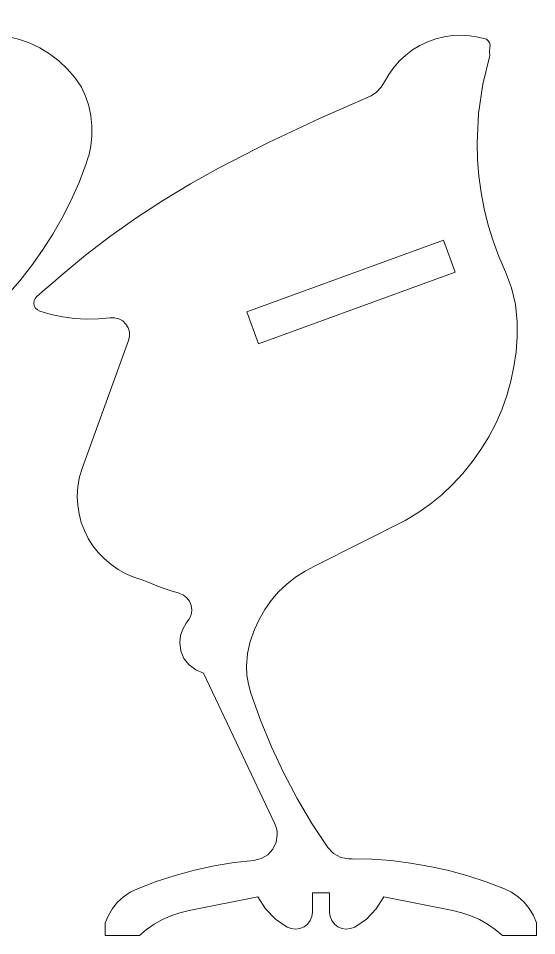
# Model space of a CAD drawing. Header units: centimetres. Extents: x -14.3 to 13.3, y -18.7 to 19.8.
# Drawn here: x 7.57 to 13.26, y -18.18 to -8.12 of the extents above; entities that cross this region are included whole.
import ezdxf

# ---------------------------------------------------------------- set-up
doc = ezdxf.new("R2010")
doc.units = ezdxf.units.CM
doc.header["$MEASUREMENT"] = 0
doc.layers.add('layer 1', color=7, linetype='Continuous')

msp = doc.modelspace()

# ---------------------------------------------------------------- linework, layer by layer
at = {"layer": 'layer 1', "lineweight": 9}
for points, knots in [([(0.69805, -14.17356), (0.69805, -14.17356), (0.71776, -14.20081), (0.71776, -14.20081), (0.71776, -14.20081), (0.71776, -14.20081), (0.74364, -14.22248), (0.74364, -14.22248), (0.74364, -14.22248), (0.74364, -14.22248), (0.77425, -14.23665), (0.77425, -14.23665), (0.77425, -14.23665), (0.77425, -14.23665), (0.8076, -14.24272), (0.8076, -14.24272), (0.8076, -14.24272), (0.8076, -14.24272), (0.92502, -14.23709), (0.92502, -14.23709), (0.92502, -14.23709), (0.92502, -14.23709), (1.04133, -14.21931), (1.04133, -14.21931), (1.04133, -14.21931), (1.04133, -14.21931), (1.15512, -14.18938), (1.15512, -14.18938), (1.15512, -14.18938), (1.15512, -14.18938), (1.34049, -14.10782), (1.34049, -14.10782), (1.34049, -14.10782), (1.34049, -14.10782), (1.52708, -14.02845), (1.52708, -14.02845), (1.52708, -14.02845), (1.52708, -14.02845), (1.71463, -13.95169), (1.71463, -13.95169), (1.71463, -13.95169), (1.71463, -13.95169), (2.77544, -13.45601), (2.77544, -13.45601), (2.77544, -13.45601), (2.77544, -13.45601), (3.85169, -12.99436), (3.85169, -12.99436), (3.85169, -12.99436), (3.85169, -12.99436), (4.94198, -12.56731), (4.94198, -12.56731), (4.94198, -12.56731), (4.94198, -12.56731), (5.2114, -12.49785), (5.2114, -12.49785), (5.2114, -12.49785), (5.2114, -12.49785), (5.47681, -12.41408), (5.47681, -12.41408), (5.47681, -12.41408), (5.47681, -12.41408), (5.73726, -12.31621), (5.73726, -12.31621), (5.73726, -12.31621), (5.73726, -12.31621), (5.99222, -12.20445), (5.99222, -12.20445), (5.99222, -12.20445), (5.99222, -12.20445), (6.24079, -12.07936), (6.24079, -12.07936), (6.24079, -12.07936), (6.24079, -12.07936), (6.48221, -11.941), (6.48221, -11.941), (6.48221, -11.941), (6.48221, -11.941), (6.6593, -11.83005), (6.6593, -11.83005), (6.6593, -11.83005), (6.6593, -11.83005), (6.83088, -11.71045), (6.83088, -11.71045), (6.83088, -11.71045), (6.83088, -11.71045), (6.99626, -11.58258), (6.99626, -11.58258), (6.99626, -11.58258), (6.99626, -11.58258), (7.15511, -11.44682), (7.15511, -11.44682), (7.15511, -11.44682), (7.15511, -11.44682), (7.30713, -11.30336), (7.30713, -11.30336), (7.30713, -11.30336), (7.30713, -11.30336), (7.45196, -11.15261), (7.45196, -11.15261), (7.45196, -11.15261), (7.45196, -11.15261), (7.5892, -10.99495), (7.5892, -10.99495), (7.5892, -10.99495), (7.5892, -10.99495), (7.71861, -10.83084), (7.71861, -10.83084), (7.71861, -10.83084), (7.71861, -10.83084), (7.83974, -10.66051), (7.83974, -10.66051), (7.83974, -10.66051), (7.83974, -10.66051), (7.95247, -10.48441), (7.95247, -10.48441), (7.95247, -10.48441), (7.95247, -10.48441), (8.05635, -10.30306), (8.05635, -10.30306), (8.05635, -10.30306), (8.05635, -10.30306), (8.15117, -10.11675), (8.15117, -10.11675), (8.15117, -10.11675), (8.15117, -10.11675), (8.23677, -9.92604), (8.23677, -9.92604), (8.23677, -9.92604), (8.23677, -9.92604), (8.31297, -9.73143), (8.31297, -9.73143), (8.31297, -9.73143), (8.31297, -9.73143), (8.3387, -9.6515), (8.3387, -9.6515), (8.3387, -9.6515), (8.3387, -9.6515), (8.34726, -9.62574), (8.34726, -9.62574), (8.34726, -9.62574), (8.34726, -9.62574), (8.37014, -9.51716), (8.37014, -9.51716), (8.37014, -9.51716), (8.37014, -9.51716), (8.38185, -9.40664), (8.38185, -9.40664), (8.38185, -9.40664), (8.38185, -9.40664), (8.38185, -9.29554), (8.38185, -9.29554), (8.38185, -9.29554), (8.38185, -9.29554), (8.37014, -9.1852), (8.37014, -9.1852), (8.37014, -9.1852), (8.37014, -9.1852), (8.34726, -9.07644), (8.34726, -9.07644), (8.34726, -9.07644), (8.34726, -9.07644), (8.31297, -8.97075), (8.31297, -8.97075), (8.31297, -8.97075), (8.31297, -8.97075), (8.26788, -8.86933), (8.26788, -8.86933), (8.26788, -8.86933), (8.26788, -8.86933), (8.19499, -8.76514), (8.19499, -8.76514), (8.19499, -8.76514), (8.19499, -8.76514), (8.11178, -8.66913), (8.11178, -8.66913), (8.11178, -8.66913), (8.11178, -8.66913), (8.01902, -8.58216), (8.01902, -8.58216), (8.01902, -8.58216), (8.01902, -8.58216), (7.91775, -8.5054), (7.91775, -8.5054), (7.91775, -8.5054), (7.91775, -8.5054), (7.80916, -8.43938), (7.80916, -8.43938), (7.80916, -8.43938), (7.80916, -8.43938), (7.69423, -8.38523), (7.69423, -8.38523), (7.69423, -8.38523), (7.69423, -8.38523), (7.57416, -8.34294), (7.57416, -8.34294), (7.57416, -8.34294), (7.57416, -8.34294), (7.45056, -8.31355), (7.45056, -8.31355), (7.45056, -8.31355), (7.45056, -8.31355), (7.25956, -8.25295), (7.25956, -8.25295), (7.25956, -8.25295), (7.25956, -8.25295), (7.08071, -8.16224), (7.08071, -8.16224), (7.08071, -8.16224), (7.08071, -8.16224), (6.91892, -8.04418), (6.91892, -8.04418), (6.91892, -8.04418), (6.91892, -8.04418), (6.86862, -8.00047), (6.86862, -8.00047), (6.86862, -8.00047), (6.86862, -8.00047), (6.82285, -7.95196), (6.82285, -7.95196), (6.82285, -7.95196), (6.82285, -7.95196), (6.78193, -7.89961), (6.78193, -7.89961), (6.78193, -7.89961), (6.78193, -7.89961), (6.69583, -7.80687), (6.69583, -7.80687), (6.69583, -7.80687), (6.69583, -7.80687), (6.58806, -7.74071), (6.58806, -7.74071), (6.58806, -7.74071), (6.58806, -7.74071), (6.46667, -7.70573), (6.46667, -7.70573), (6.46667, -7.70573), (6.46667, -7.70573), (6.34015, -7.70448), (6.34015, -7.70448), (6.34015, -7.70448), (6.34015, -7.70448), (6.21793, -7.73715), (6.21793, -7.73715), (6.21793, -7.73715), (6.21793, -7.73715), (5.74594, -7.94152), (5.74594, -7.94152), (5.74594, -7.94152), (5.74594, -7.94152), (5.27907, -8.1576), (5.27907, -8.1576), (5.27907, -8.1576), (5.27907, -8.1576), (4.81785, -8.3851), (4.81785, -8.3851), (4.81785, -8.3851), (4.81785, -8.3851), (4.50983, -8.54906), (4.50983, -8.54906), (4.50983, -8.54906), (4.50983, -8.54906), (4.20818, -8.7245), (4.20818, -8.7245), (4.20818, -8.7245), (4.20818, -8.7245), (3.91316, -8.91096), (3.91316, -8.91096), (3.91316, -8.91096), (3.91316, -8.91096), (3.62542, -9.10829), (3.62542, -9.10829), (3.62542, -9.10829), (3.62542, -9.10829), (3.34511, -9.31609), (3.34511, -9.31609), (3.34511, -9.31609), (3.34511, -9.31609), (3.07282, -9.53425), (3.07282, -9.53425), (3.07282, -9.53425), (3.07282, -9.53425), (2.98242, -9.60964), (2.98242, -9.60964), (2.98242, -9.60964), (2.98242, -9.60964), (2.89218, -9.68525), (2.89218, -9.68525), (2.89218, -9.68525), (2.89218, -9.68525), (2.80203, -9.76107), (2.80203, -9.76107), (2.80203, -9.76107), (2.80203, -9.76107), (2.78441, -9.78091), (2.78441, -9.78091), (2.78441, -9.78091), (2.78441, -9.78091), (2.77298, -9.80489), (2.77298, -9.80489), (2.77298, -9.80489), (2.77298, -9.80489), (2.76884, -9.8312), (2.76884, -9.8312), (2.76884, -9.8312), (2.76884, -9.8312), (2.77282, -9.86), (2.77282, -9.86), (2.77282, -9.86), (2.77282, -9.86), (2.7855, -9.88619), (2.7855, -9.88619), (2.7855, -9.88619), (2.7855, -9.88619), (2.80561, -9.90712), (2.80561, -9.90712), (2.80561, -9.90712), (2.80561, -9.90712), (2.83112, -9.92107), (2.83112, -9.92107), (2.83112, -9.92107), (2.83112, -9.92107), (2.9539, -9.95937), (2.9539, -9.95937), (2.9539, -9.95937), (2.9539, -9.95937), (3.0793, -9.98843), (3.0793, -9.98843), (3.0793, -9.98843), (3.0793, -9.98843), (3.2065, -10.00788), (3.2065, -10.00788), (3.2065, -10.00788), (3.2065, -10.00788), (3.33467, -10.01779), (3.33467, -10.01779), (3.33467, -10.01779), (3.33467, -10.01779), (3.46335, -10.01779), (3.46335, -10.01779), (3.46335, -10.01779), (3.46335, -10.01779), (3.59152, -10.00829), (3.59152, -10.00829), (3.59152, -10.00829), (3.59152, -10.00829), (3.56947, -10.04344), (3.56947, -10.04344), (3.56947, -10.04344), (3.56947, -10.04344), (3.54839, -10.07895), (3.54839, -10.07895), (3.54839, -10.07895), (3.54839, -10.07895), (3.52784, -10.1151), (3.52784, -10.1151), (3.52784, -10.1151), (3.52784, -10.1151), (3.50856, -10.15284), (3.50856, -10.15284), (3.50856, -10.15284), (3.50856, -10.15284), (3.50803, -10.15421), (3.50803, -10.15421), (3.50803, -10.15421), (3.50803, -10.15421), (3.49505, -10.19308), (3.49505, -10.19308), (3.49505, -10.19308), (3.49505, -10.19308), (3.48773, -10.23402), (3.48773, -10.23402), (3.48773, -10.23402), (3.48773, -10.23402), (3.48763, -10.23471), (3.48763, -10.23471), (3.48763, -10.23471), (3.48763, -10.23471), (3.39063, -10.32013), (3.39063, -10.32013), (3.39063, -10.32013), (3.39063, -10.32013), (3.30475, -10.4166), (3.30475, -10.4166), (3.30475, -10.4166), (3.30475, -10.4166), (3.23101, -10.52259), (3.23101, -10.52259), (3.23101, -10.52259), (3.23101, -10.52259), (3.17066, -10.63681), (3.17066, -10.63681), (3.17066, -10.63681), (3.17066, -10.63681), (3.12451, -10.75739), (3.12451, -10.75739), (3.12451, -10.75739), (3.12451, -10.75739), (3.09322, -10.88281), (3.09322, -10.88281), (3.09322, -10.88281), (3.09322, -10.88281), (3.09251, -10.89079), (3.09251, -10.89079), (3.09251, -10.89079), (3.09251, -10.89079), (3.09213, -10.89892), (3.09213, -10.89892), (3.09213, -10.89892), (3.09213, -10.89892), (3.09185, -10.90704), (3.09185, -10.90704), (3.09185, -10.90704), (3.09185, -10.90704), (3.09185, -10.91832), (3.09185, -10.91832), (3.09185, -10.91832), (3.09185, -10.91832), (3.09223, -10.9295), (3.09223, -10.9295), (3.09223, -10.9295), (3.09223, -10.9295), (3.09322, -10.94065), (3.09322, -10.94065), (3.09322, -10.94065), (3.09322, -10.94065), (2.96094, -11.04801), (2.96094, -11.04801), (2.96094, -11.04801), (2.96094, -11.04801), (2.85509, -11.18139), (2.85509, -11.18139), (2.85509, -11.18139), (2.85509, -11.18139), (2.78054, -11.33435), (2.78054, -11.33435), (2.78054, -11.33435), (2.78054, -11.33435), (2.72652, -11.51283), (2.72652, -11.51283), (2.72652, -11.51283), (2.72652, -11.51283), (2.66325, -11.6884), (2.66325, -11.6884), (2.66325, -11.6884), (2.66325, -11.6884), (2.59093, -11.86025), (2.59093, -11.86025), (2.59093, -11.86025), (2.59093, -11.86025), (2.30402, -12.11517), (2.30402, -12.11517), (2.30402, -12.11517), (2.30402, -12.11517), (2.02304, -12.37671), (2.02304, -12.37671), (2.02304, -12.37671), (2.02304, -12.37671), (1.74811, -12.64448), (1.74811, -12.64448), (1.74811, -12.64448), (1.74811, -12.64448), (1.60026, -12.80501), (1.60026, -12.80501), (1.60026, -12.80501), (1.60026, -12.80501), (1.45309, -12.96594), (1.45309, -12.96594), (1.45309, -12.96594), (1.45309, -12.96594), (1.30643, -13.12749), (1.30643, -13.12749), (1.30643, -13.12749), (1.30643, -13.12749), (1.19467, -13.21857), (1.19467, -13.21857), (1.19467, -13.21857), (1.19467, -13.21857), (1.09122, -13.31915), (1.09122, -13.31915), (1.09122, -13.31915), (1.09122, -13.31915), (0.99708, -13.4283), (0.99708, -13.4283), (0.99708, -13.4283), (0.99708, -13.4283), (0.91288, -13.54557), (0.91288, -13.54557), (0.91288, -13.54557), (0.91288, -13.54557), (0.8393, -13.6696), (0.8393, -13.6696), (0.8393, -13.6696), (0.8393, -13.6696), (0.77689, -13.79954), (0.77689, -13.79954), (0.77689, -13.79954), (0.77689, -13.79954), (0.72601, -13.93472), (0.72601, -13.93472), (0.72601, -13.93472), (0.72601, -13.93472), (0.68731, -14.07364), (0.68731, -14.07364), (0.68731, -14.07364), (0.68731, -14.07364), (0.68675, -14.07582), (0.68675, -14.07582), (0.68675, -14.07582), (0.68675, -14.07582), (0.68466, -14.08507), (0.68466, -14.08507), (0.68466, -14.08507), (0.68466, -14.08507), (0.68291, -14.09665), (0.68291, -14.09665), (0.68291, -14.09665), (0.68291, -14.09665), (0.68205, -14.10836), (0.68205, -14.10836), (0.68205, -14.10836), (0.68205, -14.10836), (0.68593, -14.14196), (0.68593, -14.14196), (0.68593, -14.14196), (0.68593, -14.14196), (0.69805, -14.17356), (0.69805, -14.17356)], [0, 0, 0, 0, 0.0075188, 0.0075188, 0.0075188, 0.0075188, 0.01503759, 0.01503759, 0.01503759, 0.01503759, 0.02255639, 0.02255639, 0.02255639, 0.02255639, 0.03007519, 0.03007519, 0.03007519, 0.03007519, 0.03759398, 0.03759398, 0.03759398, 0.03759398, 0.04511278, 0.04511278, 0.04511278, 0.04511278, 0.05263158, 0.05263158, 0.05263158, 0.05263158, 0.06015038, 0.06015038, 0.06015038, 0.06015038, 0.06766917, 0.06766917, 0.06766917, 0.06766917, 0.07518797, 0.07518797, 0.07518797, 0.07518797, 0.08270677, 0.08270677, 0.08270677, 0.08270677, 0.09022556, 0.09022556, 0.09022556, 0.09022556, 0.09774436, 0.09774436, 0.09774436, 0.09774436, 0.10526316, 0.10526316, 0.10526316, 0.10526316, 0.11278195, 0.11278195, 0.11278195, 0.11278195, 0.12030075, 0.12030075, 0.12030075, 0.12030075, 0.12781955, 0.12781955, 0.12781955, 0.12781955, 0.13533835, 0.13533835, 0.13533835, 0.13533835, 0.14285714, 0.14285714, 0.14285714, 0.14285714, 0.15037594, 0.15037594, 0.15037594, 0.15037594, 0.15789474, 0.15789474, 0.15789474, 0.15789474, 0.16541353, 0.16541353, 0.16541353, 0.16541353, 0.17293233, 0.17293233, 0.17293233, 0.17293233, 0.18045113, 0.18045113, 0.18045113, 0.18045113, 0.18796992, 0.18796992, 0.18796992, 0.18796992, 0.19548872, 0.19548872, 0.19548872, 0.19548872, 0.20300752, 0.20300752, 0.20300752, 0.20300752, 0.21052632, 0.21052632, 0.21052632, 0.21052632, 0.21804511, 0.21804511, 0.21804511, 0.21804511, 0.22556391, 0.22556391, 0.22556391, 0.22556391, 0.23308271, 0.23308271, 0.23308271, 0.23308271, 0.2406015, 0.2406015, 0.2406015, 0.2406015, 0.2481203, 0.2481203, 0.2481203, 0.2481203, 0.2556391, 0.2556391, 0.2556391, 0.2556391, 0.26315789, 0.26315789, 0.26315789, 0.26315789, 0.27067669, 0.27067669, 0.27067669, 0.27067669, 0.27819549, 0.27819549, 0.27819549, 0.27819549, 0.28571429, 0.28571429, 0.28571429, 0.28571429, 0.29323308, 0.29323308, 0.29323308, 0.29323308, 0.30075188, 0.30075188, 0.30075188, 0.30075188, 0.30827068, 0.30827068, 0.30827068, 0.30827068, 0.31578947, 0.31578947, 0.31578947, 0.31578947, 0.32330827, 0.32330827, 0.32330827, 0.32330827, 0.33082707, 0.33082707, 0.33082707, 0.33082707, 0.33834586, 0.33834586, 0.33834586, 0.33834586, 0.34586466, 0.34586466, 0.34586466, 0.34586466, 0.35338346, 0.35338346, 0.35338346, 0.35338346, 0.36090226, 0.36090226, 0.36090226, 0.36090226, 0.36842105, 0.36842105, 0.36842105, 0.36842105, 0.37593985, 0.37593985, 0.37593985, 0.37593985, 0.38345865, 0.38345865, 0.38345865, 0.38345865, 0.39097744, 0.39097744, 0.39097744, 0.39097744, 0.39849624, 0.39849624, 0.39849624, 0.39849624, 0.40601504, 0.40601504, 0.40601504, 0.40601504, 0.41353383, 0.41353383, 0.41353383, 0.41353383, 0.42105263, 0.42105263, 0.42105263, 0.42105263, 0.42857143, 0.42857143, 0.42857143, 0.42857143, 0.43609023, 0.43609023, 0.43609023, 0.43609023, 0.44360902, 0.44360902, 0.44360902, 0.44360902, 0.45112782, 0.45112782, 0.45112782, 0.45112782, 0.45864662, 0.45864662, 0.45864662, 0.45864662, 0.46616541, 0.46616541, 0.46616541, 0.46616541, 0.47368421, 0.47368421, 0.47368421, 0.47368421, 0.48120301, 0.48120301, 0.48120301, 0.48120301, 0.4887218, 0.4887218, 0.4887218, 0.4887218, 0.4962406, 0.4962406, 0.4962406, 0.4962406, 0.5037594, 0.5037594, 0.5037594, 0.5037594, 0.5112782, 0.5112782, 0.5112782, 0.5112782, 0.51879699, 0.51879699, 0.51879699, 0.51879699, 0.52631579, 0.52631579, 0.52631579, 0.52631579, 0.53383459, 0.53383459, 0.53383459, 0.53383459, 0.54135338, 0.54135338, 0.54135338, 0.54135338, 0.54887218, 0.54887218, 0.54887218, 0.54887218, 0.55639098, 0.55639098, 0.55639098, 0.55639098, 0.56390977, 0.56390977, 0.56390977, 0.56390977, 0.57142857, 0.57142857, 0.57142857, 0.57142857, 0.57894737, 0.57894737, 0.57894737, 0.57894737, 0.58646617, 0.58646617, 0.58646617, 0.58646617, 0.59398496, 0.59398496, 0.59398496, 0.59398496, 0.60150376, 0.60150376, 0.60150376, 0.60150376, 0.60902256, 0.60902256, 0.60902256, 0.60902256, 0.61654135, 0.61654135, 0.61654135, 0.61654135, 0.62406015, 0.62406015, 0.62406015, 0.62406015, 0.63157895, 0.63157895, 0.63157895, 0.63157895, 0.63909774, 0.63909774, 0.63909774, 0.63909774, 0.64661654, 0.64661654, 0.64661654, 0.64661654, 0.65413534, 0.65413534, 0.65413534, 0.65413534, 0.66165414, 0.66165414, 0.66165414, 0.66165414, 0.66917293, 0.66917293, 0.66917293, 0.66917293, 0.67669173, 0.67669173, 0.67669173, 0.67669173, 0.68421053, 0.68421053, 0.68421053, 0.68421053, 0.69172932, 0.69172932, 0.69172932, 0.69172932, 0.69924812, 0.69924812, 0.69924812, 0.69924812, 0.70676692, 0.70676692, 0.70676692, 0.70676692, 0.71428571, 0.71428571, 0.71428571, 0.71428571, 0.72180451, 0.72180451, 0.72180451, 0.72180451, 0.72932331, 0.72932331, 0.72932331, 0.72932331, 0.73684211, 0.73684211, 0.73684211, 0.73684211, 0.7443609, 0.7443609, 0.7443609, 0.7443609, 0.7518797, 0.7518797, 0.7518797, 0.7518797, 0.7593985, 0.7593985, 0.7593985, 0.7593985, 0.76691729, 0.76691729, 0.76691729, 0.76691729, 0.77443609, 0.77443609, 0.77443609, 0.77443609, 0.78195489, 0.78195489, 0.78195489, 0.78195489, 0.78947368, 0.78947368, 0.78947368, 0.78947368, 0.79699248, 0.79699248, 0.79699248, 0.79699248, 0.80451128, 0.80451128, 0.80451128, 0.80451128, 0.81203008, 0.81203008, 0.81203008, 0.81203008, 0.81954887, 0.81954887, 0.81954887, 0.81954887, 0.82706767, 0.82706767, 0.82706767, 0.82706767, 0.83458647, 0.83458647, 0.83458647, 0.83458647, 0.84210526, 0.84210526, 0.84210526, 0.84210526, 0.84962406, 0.84962406, 0.84962406, 0.84962406, 0.85714286, 0.85714286, 0.85714286, 0.85714286, 0.86466165, 0.86466165, 0.86466165, 0.86466165, 0.87218045, 0.87218045, 0.87218045, 0.87218045, 0.87969925, 0.87969925, 0.87969925, 0.87969925, 0.88721805, 0.88721805, 0.88721805, 0.88721805, 0.89473684, 0.89473684, 0.89473684, 0.89473684, 0.90225564, 0.90225564, 0.90225564, 0.90225564, 0.90977444, 0.90977444, 0.90977444, 0.90977444, 0.91729323, 0.91729323, 0.91729323, 0.91729323, 0.92481203, 0.92481203, 0.92481203, 0.92481203, 0.93233083, 0.93233083, 0.93233083, 0.93233083, 0.93984962, 0.93984962, 0.93984962, 0.93984962, 0.94736842, 0.94736842, 0.94736842, 0.94736842, 0.95488722, 0.95488722, 0.95488722, 0.95488722, 0.96240602, 0.96240602, 0.96240602, 0.96240602, 0.96992481, 0.96992481, 0.96992481, 0.96992481, 0.97744361, 0.97744361, 0.97744361, 0.97744361, 0.98496241, 0.98496241, 0.98496241, 0.98496241, 1, 1, 1, 1]), ([(13.22866, -17.96053), (13.22866, -17.96053), (13.18268, -17.88501), (13.18268, -17.88501), (13.18268, -17.88501), (13.18268, -17.88501), (13.1268, -17.81666), (13.1268, -17.81666), (13.1268, -17.81666), (13.1268, -17.81666), (13.06178, -17.75699), (13.06178, -17.75699), (13.06178, -17.75699), (13.06178, -17.75699), (12.98888, -17.70697), (12.98888, -17.70697), (12.98888, -17.70697), (12.98888, -17.70697), (12.90963, -17.66784), (12.90963, -17.66784), (12.90963, -17.66784), (12.90963, -17.66784), (12.70948, -17.59136), (12.70948, -17.59136), (12.70948, -17.59136), (12.70948, -17.59136), (12.50603, -17.5248), (12.50603, -17.5248), (12.50603, -17.5248), (12.50603, -17.5248), (12.29952, -17.46816), (12.29952, -17.46816), (12.29952, -17.46816), (12.29952, -17.46816), (12.09048, -17.42172), (12.09048, -17.42172), (12.09048, -17.42172), (12.09048, -17.42172), (11.87941, -17.38534), (11.87941, -17.38534), (11.87941, -17.38534), (11.87941, -17.38534), (11.66681, -17.35943), (11.66681, -17.35943), (11.66681, -17.35943), (11.66681, -17.35943), (11.45294, -17.34386), (11.45294, -17.34386), (11.45294, -17.34386), (11.45294, -17.34386), (11.23882, -17.33862), (11.23882, -17.33862), (11.23882, -17.33862), (11.23882, -17.33862), (11.20148, -17.33862), (11.20148, -17.33862), (11.20148, -17.33862), (11.20148, -17.33862), (11.11207, -17.32402), (11.11207, -17.32402), (11.11207, -17.32402), (11.11207, -17.32402), (11.03206, -17.28184), (11.03206, -17.28184), (11.03206, -17.28184), (11.03206, -17.28184), (10.9694, -17.21625), (10.9694, -17.21625), (10.9694, -17.21625), (10.9694, -17.21625), (10.79658, -16.95098), (10.79658, -16.95098), (10.79658, -16.95098), (10.79658, -16.95098), (10.63631, -16.67799), (10.63631, -16.67799), (10.63631, -16.67799), (10.63631, -16.67799), (10.48876, -16.39769), (10.48876, -16.39769), (10.48876, -16.39769), (10.48876, -16.39769), (10.35452, -16.11107), (10.35452, -16.11107), (10.35452, -16.11107), (10.35452, -16.11107), (10.23367, -15.81836), (10.23367, -15.81836), (10.23367, -15.81836), (10.23367, -15.81836), (10.12658, -15.52045), (10.12658, -15.52045), (10.12658, -15.52045), (10.12658, -15.52045), (10.09999, -15.42344), (10.09999, -15.42344), (10.09999, -15.42344), (10.09999, -15.42344), (10.08373, -15.32421), (10.08373, -15.32421), (10.08373, -15.32421), (10.08373, -15.32421), (10.0785, -15.22372), (10.0785, -15.22372), (10.0785, -15.22372), (10.0785, -15.22372), (10.08856, -15.08679), (10.08856, -15.08679), (10.08856, -15.08679), (10.08856, -15.08679), (10.11845, -14.9527), (10.11845, -14.9527), (10.11845, -14.9527), (10.11845, -14.9527), (10.1678, -14.82438), (10.1678, -14.82438), (10.1678, -14.82438), (10.1678, -14.82438), (10.21797, -14.7114), (10.21797, -14.7114), (10.21797, -14.7114), (10.21797, -14.7114), (10.27885, -14.60376), (10.27885, -14.60376), (10.27885, -14.60376), (10.27885, -14.60376), (10.34997, -14.50277), (10.34997, -14.50277), (10.34997, -14.50277), (10.34997, -14.50277), (10.43072, -14.40907), (10.43072, -14.40907), (10.43072, -14.40907), (10.43072, -14.40907), (10.52, -14.32375), (10.52, -14.32375), (10.52, -14.32375), (10.52, -14.32375), (10.61731, -14.24755), (10.61731, -14.24755), (10.61731, -14.24755), (10.61731, -14.24755), (10.72163, -14.18113), (10.72163, -14.18113), (10.72163, -14.18113), (10.72163, -14.18113), (10.83186, -14.12517), (10.83186, -14.12517), (10.83186, -14.12517), (10.83186, -14.12517), (11.8187, -13.62756), (11.8187, -13.62756), (11.8187, -13.62756), (11.8187, -13.62756), (11.95916, -13.54173), (11.95916, -13.54173), (11.95916, -13.54173), (11.95916, -13.54173), (12.09328, -13.44676), (12.09328, -13.44676), (12.09328, -13.44676), (12.09328, -13.44676), (12.22078, -13.34285), (12.22078, -13.34285), (12.22078, -13.34285), (12.22078, -13.34285), (12.34093, -13.23053), (12.34093, -13.23053), (12.34093, -13.23053), (12.34093, -13.23053), (12.45319, -13.11024), (12.45319, -13.11024), (12.45319, -13.11024), (12.45319, -13.11024), (12.55708, -12.98263), (12.55708, -12.98263), (12.55708, -12.98263), (12.55708, -12.98263), (12.65208, -12.84842), (12.65208, -12.84842), (12.65208, -12.84842), (12.65208, -12.84842), (12.73793, -12.70785), (12.73793, -12.70785), (12.73793, -12.70785), (12.73793, -12.70785), (12.81387, -12.56193), (12.81387, -12.56193), (12.81387, -12.56193), (12.81387, -12.56193), (12.87941, -12.41118), (12.87941, -12.41118), (12.87941, -12.41118), (12.87941, -12.41118), (12.93503, -12.25627), (12.93503, -12.25627), (12.93503, -12.25627), (12.93503, -12.25627), (12.97974, -12.09808), (12.97974, -12.09808), (12.97974, -12.09808), (12.97974, -12.09808), (13.01377, -11.93727), (13.01377, -11.93727), (13.01377, -11.93727), (13.01377, -11.93727), (13.03689, -11.77423), (13.03689, -11.77423), (13.03689, -11.77423), (13.03689, -11.77423), (13.04882, -11.61027), (13.04882, -11.61027), (13.04882, -11.61027), (13.04882, -11.61027), (13.04959, -11.44573), (13.04959, -11.44573), (13.04959, -11.44573), (13.04959, -11.44573), (13.03155, -11.25734), (13.03155, -11.25734), (13.03155, -11.25734), (13.03155, -11.25734), (12.98812, -11.07324), (12.98812, -11.07324), (12.98812, -11.07324), (12.98812, -11.07324), (12.9203, -10.89643), (12.9203, -10.89643), (12.9203, -10.89643), (12.9203, -10.89643), (12.84842, -10.72899), (12.84842, -10.72899), (12.84842, -10.72899), (12.84842, -10.72899), (12.78543, -10.558), (12.78543, -10.558), (12.78543, -10.558), (12.78543, -10.558), (12.73209, -10.3838), (12.73209, -10.3838), (12.73209, -10.3838), (12.73209, -10.3838), (12.68814, -10.20684), (12.68814, -10.20684), (12.68814, -10.20684), (12.68814, -10.20684), (12.65385, -10.02785), (12.65385, -10.02785), (12.65385, -10.02785), (12.65385, -10.02785), (12.62922, -9.84733), (12.62922, -9.84733), (12.62922, -9.84733), (12.62922, -9.84733), (12.61448, -9.66572), (12.61448, -9.66572), (12.61448, -9.66572), (12.61448, -9.66572), (12.60966, -9.48355), (12.60966, -9.48355), (12.60966, -9.48355), (12.60966, -9.48355), (12.62515, -9.15899), (12.62515, -9.15899), (12.62515, -9.15899), (12.62515, -9.15899), (12.67214, -8.8375), (12.67214, -8.8375), (12.67214, -8.8375), (12.67214, -8.8375), (12.74987, -8.52193), (12.74987, -8.52193), (12.74987, -8.52193), (12.74987, -8.52193), (12.74783, -8.50829), (12.74783, -8.50829), (12.74783, -8.50829), (12.74783, -8.50829), (12.74656, -8.4945), (12.74656, -8.4945), (12.74656, -8.4945), (12.74656, -8.4945), (12.74631, -8.48061), (12.74631, -8.48061), (12.74631, -8.48061), (12.74631, -8.48061), (12.74682, -8.466), (12.74682, -8.466), (12.74682, -8.466), (12.74682, -8.466), (12.74809, -8.45124), (12.74809, -8.45124), (12.74809, -8.45124), (12.74809, -8.45124), (12.75012, -8.43679), (12.75012, -8.43679), (12.75012, -8.43679), (12.75012, -8.43679), (12.75114, -8.41086), (12.75114, -8.41086), (12.75114, -8.41086), (12.75114, -8.41086), (12.74504, -8.38564), (12.74504, -8.38564), (12.74504, -8.38564), (12.74504, -8.38564), (12.73209, -8.36318), (12.73209, -8.36318), (12.73209, -8.36318), (12.73209, -8.36318), (12.7138, -8.34512), (12.7138, -8.34512), (12.7138, -8.34512), (12.7138, -8.34512), (12.62261, -8.32089), (12.62261, -8.32089), (12.62261, -8.32089), (12.62261, -8.32089), (12.52939, -8.30601), (12.52939, -8.30601), (12.52939, -8.30601), (12.52939, -8.30601), (12.43541, -8.30047), (12.43541, -8.30047), (12.43541, -8.30047), (12.43541, -8.30047), (12.34118, -8.30464), (12.34118, -8.30464), (12.34118, -8.30464), (12.34118, -8.30464), (12.24771, -8.3181), (12.24771, -8.3181), (12.24771, -8.3181), (12.24771, -8.3181), (12.15627, -8.34073), (12.15627, -8.34073), (12.15627, -8.34073), (12.15627, -8.34073), (12.06762, -8.37268), (12.06762, -8.37268), (12.06762, -8.37268), (12.06762, -8.37268), (11.98253, -8.41322), (11.98253, -8.41322), (11.98253, -8.41322), (11.98253, -8.41322), (11.90201, -8.46212), (11.90201, -8.46212), (11.90201, -8.46212), (11.90201, -8.46212), (11.82658, -8.51904), (11.82658, -8.51904), (11.82658, -8.51904), (11.82658, -8.51904), (11.75749, -8.58297), (11.75749, -8.58297), (11.75749, -8.58297), (11.75749, -8.58297), (11.69526, -8.65368), (11.69526, -8.65368), (11.69526, -8.65368), (11.69526, -8.65368), (11.64014, -8.73029), (11.64014, -8.73029), (11.64014, -8.73029), (11.64014, -8.73029), (11.59315, -8.812), (11.59315, -8.812), (11.59315, -8.812), (11.59315, -8.812), (11.5548, -8.8721), (11.5548, -8.8721), (11.5548, -8.8721), (11.5548, -8.8721), (11.50603, -8.92419), (11.50603, -8.92419), (11.50603, -8.92419), (11.50603, -8.92419), (11.44837, -8.96633), (11.44837, -8.96633), (11.44837, -8.96633), (11.44837, -8.96633), (10.88109, -9.21441), (10.88109, -9.21441), (10.88109, -9.21441), (10.88109, -9.21441), (10.32142, -9.47923), (10.32142, -9.47923), (10.32142, -9.47923), (10.32142, -9.47923), (9.76996, -9.76079), (9.76996, -9.76079), (9.76996, -9.76079), (9.76996, -9.76079), (9.46471, -9.92988), (9.46471, -9.92988), (9.46471, -9.92988), (9.46471, -9.92988), (9.16595, -10.11012), (9.16595, -10.11012), (9.16595, -10.11012), (9.16595, -10.11012), (8.87408, -10.30125), (8.87408, -10.30125), (8.87408, -10.30125), (8.87408, -10.30125), (8.58955, -10.50329), (8.58955, -10.50329), (8.58955, -10.50329), (8.58955, -10.50329), (8.31269, -10.71563), (8.31269, -10.71563), (8.31269, -10.71563), (8.31269, -10.71563), (8.04396, -10.93818), (8.04396, -10.93818), (8.04396, -10.93818), (8.04396, -10.93818), (7.95478, -11.0151), (7.95478, -11.0151), (7.95478, -11.0151), (7.95478, -11.0151), (7.86578, -11.09211), (7.86578, -11.09211), (7.86578, -11.09211), (7.86578, -11.09211), (7.77688, -11.16943), (7.77688, -11.16943), (7.77688, -11.16943), (7.77688, -11.16943), (7.75953, -11.18954), (7.75953, -11.18954), (7.75953, -11.18954), (7.75953, -11.18954), (7.74851, -11.21377), (7.74851, -11.21377), (7.74851, -11.21377), (7.74851, -11.21377), (7.74477, -11.24014), (7.74477, -11.24014), (7.74477, -11.24014), (7.74477, -11.24014), (7.74919, -11.26877), (7.74919, -11.26877), (7.74919, -11.26877), (7.74919, -11.26877), (7.76242, -11.29467), (7.76242, -11.29467), (7.76242, -11.29467), (7.76242, -11.29467), (7.7828, -11.31548), (7.7828, -11.31548), (7.7828, -11.31548), (7.7828, -11.31548), (7.8086, -11.32886), (7.8086, -11.32886), (7.8086, -11.32886), (7.8086, -11.32886), (7.934, -11.36579), (7.934, -11.36579), (7.934, -11.36579), (7.934, -11.36579), (8.06174, -11.39295), (8.06174, -11.39295), (8.06174, -11.39295), (8.06174, -11.39295), (8.19141, -11.41032), (8.19141, -11.41032), (8.19141, -11.41032), (8.19141, -11.41032), (8.32191, -11.41761), (8.32191, -11.41761), (8.32191, -11.41761), (8.32191, -11.41761), (8.45254, -11.41487), (8.45254, -11.41487), (8.45254, -11.41487), (8.45254, -11.41487), (8.58262, -11.40201), (8.58262, -11.40201), (8.58262, -11.40201), (8.58262, -11.40201), (8.63075, -11.40178), (8.63075, -11.40178), (8.63075, -11.40178), (8.63075, -11.40178), (8.67731, -11.41349), (8.67731, -11.41349), (8.67731, -11.41349), (8.67731, -11.41349), (8.71932, -11.43691), (8.71932, -11.43691), (8.71932, -11.43691), (8.71932, -11.43691), (8.75394, -11.47011), (8.75394, -11.47011), (8.75394, -11.47011), (8.75394, -11.47011), (8.77916, -11.51103), (8.77916, -11.51103), (8.77916, -11.51103), (8.77916, -11.51103), (8.79305, -11.55706), (8.79305, -11.55706), (8.79305, -11.55706), (8.79305, -11.55706), (8.79471, -11.60501), (8.79471, -11.60501), (8.79471, -11.60501), (8.79471, -11.60501), (8.78424, -11.65185), (8.78424, -11.65185), (8.78424, -11.65185), (8.78424, -11.65185), (8.27797, -13.04313), (8.27797, -13.04313), (8.27797, -13.04313), (8.27797, -13.04313), (8.24652, -13.1476), (8.24652, -13.1476), (8.24652, -13.1476), (8.24652, -13.1476), (8.22765, -13.25494), (8.22765, -13.25494), (8.22765, -13.25494), (8.22765, -13.25494), (8.2213, -13.36381), (8.2213, -13.36381), (8.2213, -13.36381), (8.2213, -13.36381), (8.22628, -13.45959), (8.22628, -13.45959), (8.22628, -13.45959), (8.22628, -13.45959), (8.24088, -13.55426), (8.24088, -13.55426), (8.24088, -13.55426), (8.24088, -13.55426), (8.26512, -13.64714), (8.26512, -13.64714), (8.26512, -13.64714), (8.26512, -13.64714), (8.29875, -13.73698), (8.29875, -13.73698), (8.29875, -13.73698), (8.29875, -13.73698), (8.34132, -13.82281), (8.34132, -13.82281), (8.34132, -13.82281), (8.34132, -13.82281), (8.39247, -13.90384), (8.39247, -13.90384), (8.39247, -13.90384), (8.39247, -13.90384), (8.45158, -13.97925), (8.45158, -13.97925), (8.45158, -13.97925), (8.45158, -13.97925), (8.51813, -14.04829), (8.51813, -14.04829), (8.51813, -14.04829), (8.51813, -14.04829), (8.59143, -14.11016), (8.59143, -14.11016), (8.59143, -14.11016), (8.59143, -14.11016), (8.67053, -14.16416), (8.67053, -14.16416), (8.67053, -14.16416), (8.67053, -14.16416), (8.75503, -14.20993), (8.75503, -14.20993), (8.75503, -14.20993), (8.75503, -14.20993), (8.8435, -14.24671), (8.8435, -14.24671), (8.8435, -14.24671), (8.8435, -14.24671), (8.9215, -14.27511), (8.9215, -14.27511), (8.9215, -14.27511), (8.9215, -14.27511), (8.99907, -14.30475), (8.99907, -14.30475), (8.99907, -14.30475), (8.99907, -14.30475), (9.07624, -14.33518), (9.07624, -14.33518), (9.07624, -14.33518), (9.07624, -14.33518), (9.16346, -14.36868), (9.16346, -14.36868), (9.16346, -14.36868), (9.16346, -14.36868), (9.2518, -14.39873), (9.2518, -14.39873), (9.2518, -14.39873), (9.2518, -14.39873), (9.34124, -14.42558), (9.34124, -14.42558), (9.34124, -14.42558), (9.34124, -14.42558), (9.38589, -14.44458), (9.38589, -14.44458), (9.38589, -14.44458), (9.38589, -14.44458), (9.42422, -14.4745), (9.42422, -14.4745), (9.42422, -14.4745), (9.42422, -14.4745), (9.45356, -14.51311), (9.45356, -14.51311), (9.45356, -14.51311), (9.45356, -14.51311), (9.47187, -14.55801), (9.47187, -14.55801), (9.47187, -14.55801), (9.47187, -14.55801), (9.47822, -14.60612), (9.47822, -14.60612), (9.47822, -14.60612), (9.47822, -14.60612), (9.47438, -14.64374), (9.47438, -14.64374), (9.47438, -14.64374), (9.47438, -14.64374), (9.46306, -14.67983), (9.46306, -14.67983), (9.46306, -14.67983), (9.46306, -14.67983), (9.44474, -14.7129), (9.44474, -14.7129), (9.44474, -14.7129), (9.44474, -14.7129), (9.43565, -14.72629), (9.43565, -14.72629), (9.43565, -14.72629), (9.43565, -14.72629), (9.42668, -14.73965), (9.42668, -14.73965), (9.42668, -14.73965), (9.42668, -14.73965), (9.41787, -14.75326), (9.41787, -14.75326), (9.41787, -14.75326), (9.41787, -14.75326), (9.37832, -14.81803), (9.37832, -14.81803), (9.37832, -14.81803), (9.37832, -14.81803), (9.35379, -14.88971), (9.35379, -14.88971), (9.35379, -14.88971), (9.35379, -14.88971), (9.3455, -14.96507), (9.3455, -14.96507), (9.3455, -14.96507), (9.3455, -14.96507), (9.35737, -15.05535), (9.35737, -15.05535), (9.35737, -15.05535), (9.35737, -15.05535), (9.39249, -15.13927), (9.39249, -15.13927), (9.39249, -15.13927), (9.39249, -15.13927), (9.44807, -15.2112), (9.44807, -15.2112), (9.44807, -15.2112), (9.44807, -15.2112), (9.52066, -15.26622), (9.52066, -15.26622), (9.52066, -15.26622), (9.52066, -15.26622), (9.60486, -15.30035), (9.60486, -15.30035), (9.60486, -15.30035), (9.60486, -15.30035), (10.38965, -16.95539), (10.38965, -16.95539), (10.38965, -16.95539), (10.38965, -16.95539), (10.40468, -16.99411), (10.40468, -16.99411), (10.40468, -16.99411), (10.40468, -16.99411), (10.41378, -17.03449), (10.41378, -17.03449), (10.41378, -17.03449), (10.41378, -17.03449), (10.41678, -17.07583), (10.41678, -17.07583), (10.41678, -17.07583), (10.41678, -17.07583), (10.40453, -17.1581), (10.40453, -17.1581), (10.40453, -17.1581), (10.40453, -17.1581), (10.36885, -17.23293), (10.36885, -17.23293), (10.36885, -17.23293), (10.36885, -17.23293), (10.31276, -17.29425), (10.31276, -17.29425), (10.31276, -17.29425), (10.31276, -17.29425), (10.24124, -17.33642), (10.24124, -17.33642), (10.24124, -17.33642), (10.24124, -17.33642), (10.16049, -17.35598), (10.16049, -17.35598), (10.16049, -17.35598), (10.16049, -17.35598), (9.94167, -17.38106), (9.94167, -17.38106), (9.94167, -17.38106), (9.94167, -17.38106), (9.72422, -17.41703), (9.72422, -17.41703), (9.72422, -17.41703), (9.72422, -17.41703), (9.50895, -17.46375), (9.50895, -17.46375), (9.50895, -17.46375), (9.50895, -17.46375), (9.29633, -17.52121), (9.29633, -17.52121), (9.29633, -17.52121), (9.29633, -17.52121), (9.0867, -17.58929), (9.0867, -17.58929), (9.0867, -17.58929), (9.0867, -17.58929), (8.88084, -17.66784), (8.88084, -17.66784), (8.88084, -17.66784), (8.88084, -17.66784), (8.80174, -17.70697), (8.80174, -17.70697), (8.80174, -17.70697), (8.80174, -17.70697), (8.72884, -17.75699), (8.72884, -17.75699), (8.72884, -17.75699), (8.72884, -17.75699), (8.66379, -17.81666), (8.66379, -17.81666), (8.66379, -17.81666), (8.66379, -17.81666), (8.60784, -17.88501), (8.60784, -17.88501), (8.60784, -17.88501), (8.60784, -17.88501), (8.56209, -17.96053), (8.56209, -17.96053), (8.56209, -17.96053), (8.56209, -17.96053), (8.52737, -18.0417), (8.52737, -18.0417), (8.52737, -18.0417), (8.52737, -18.0417), (8.52737, -18.1824), (8.52737, -18.1824), (8.52737, -18.1824), (8.52737, -18.1824), (8.90235, -18.1824), (8.90235, -18.1824), (8.90235, -18.1824), (8.90235, -18.1824), (8.98129, -18.11611), (8.98129, -18.11611), (8.98129, -18.11611), (8.98129, -18.11611), (9.06603, -18.05727), (9.06603, -18.05727), (9.06603, -18.05727), (9.06603, -18.05727), (9.15574, -18.00656), (9.15574, -18.00656), (9.15574, -18.00656), (9.15574, -18.00656), (9.24972, -17.96411), (9.24972, -17.96411), (9.24972, -17.96411), (9.24972, -17.96411), (9.34731, -17.93049), (9.34731, -17.93049), (9.34731, -17.93049), (9.34731, -17.93049), (9.44749, -17.90596), (9.44749, -17.90596), (9.44749, -17.90596), (9.44749, -17.90596), (10.20278, -17.75755), (10.20278, -17.75755), (10.20278, -17.75755), (10.20278, -17.75755), (10.28701, -17.88874), (10.28701, -17.88874), (10.28701, -17.88874), (10.28701, -17.88874), (10.39572, -18.00035), (10.39572, -18.00035), (10.39572, -18.00035), (10.39572, -18.00035), (10.52455, -18.08814), (10.52455, -18.08814), (10.52455, -18.08814), (10.52455, -18.08814), (10.56963, -18.10564), (10.56963, -18.10564), (10.56963, -18.10564), (10.56963, -18.10564), (10.61774, -18.11087), (10.61774, -18.11087), (10.61774, -18.11087), (10.61774, -18.11087), (10.66552, -18.10371), (10.66552, -18.10371), (10.66552, -18.10371), (10.66552, -18.10371), (10.70992, -18.08456), (10.70992, -18.08456), (10.70992, -18.08456), (10.70992, -18.08456), (10.74794, -18.05465), (10.74794, -18.05465), (10.74794, -18.05465), (10.74794, -18.05465), (10.777, -18.01606), (10.777, -18.01606), (10.777, -18.01606), (10.777, -18.01606), (10.79521, -17.97128), (10.79521, -17.97128), (10.79521, -17.97128), (10.79521, -17.97128), (10.80156, -17.92346), (10.80156, -17.92346), (10.80156, -17.92346), (10.80156, -17.92346), (10.80156, -17.71359), (10.80156, -17.71359), (10.80156, -17.71359), (10.80156, -17.71359), (10.98914, -17.71359), (10.98914, -17.71359), (10.98914, -17.71359), (10.98914, -17.71359), (10.98914, -17.92346), (10.98914, -17.92346), (10.98914, -17.92346), (10.98914, -17.92346), (10.99523, -17.97128), (10.99523, -17.97128), (10.99523, -17.97128), (10.99523, -17.97128), (11.01352, -18.01606), (11.01352, -18.01606), (11.01352, -18.01606), (11.01352, -18.01606), (11.04273, -18.05465), (11.04273, -18.05465), (11.04273, -18.05465), (11.04273, -18.05465), (11.08058, -18.08456), (11.08058, -18.08456), (11.08058, -18.08456), (11.08058, -18.08456), (11.12503, -18.10371), (11.12503, -18.10371), (11.12503, -18.10371), (11.12503, -18.10371), (11.17303, -18.11087), (11.17303, -18.11087), (11.17303, -18.11087), (11.17303, -18.11087), (11.22079, -18.10564), (11.22079, -18.10564), (11.22079, -18.10564), (11.22079, -18.10564), (11.266, -18.08814), (11.266, -18.08814), (11.266, -18.08814), (11.266, -18.08814), (11.39478, -18.00035), (11.39478, -18.00035), (11.39478, -18.00035), (11.39478, -18.00035), (11.50349, -17.88874), (11.50349, -17.88874), (11.50349, -17.88874), (11.50349, -17.88874), (11.58756, -17.75755), (11.58756, -17.75755), (11.58756, -17.75755), (11.58756, -17.75755), (12.34296, -17.90596), (12.34296, -17.90596), (12.34296, -17.90596), (12.34296, -17.90596), (12.44329, -17.93049), (12.44329, -17.93049), (12.44329, -17.93049), (12.44329, -17.93049), (12.54082, -17.96411), (12.54082, -17.96411), (12.54082, -17.96411), (12.54082, -17.96411), (12.6348, -18.00656), (12.6348, -18.00656), (12.6348, -18.00656), (12.6348, -18.00656), (12.72447, -18.05727), (12.72447, -18.05727), (12.72447, -18.05727), (12.72447, -18.05727), (12.8093, -18.11611), (12.8093, -18.11611), (12.8093, -18.11611), (12.8093, -18.11611), (12.88804, -18.1824), (12.88804, -18.1824), (12.88804, -18.1824), (12.88804, -18.1824), (13.2632, -18.1824), (13.2632, -18.1824), (13.2632, -18.1824), (13.2632, -18.1824), (13.2632, -18.0417), (13.2632, -18.0417), (13.2632, -18.0417), (13.2632, -18.0417), (13.22866, -17.96053), (13.22866, -17.96053)], [0, 0, 0, 0, 0.00425532, 0.00425532, 0.00425532, 0.00425532, 0.00851064, 0.00851064, 0.00851064, 0.00851064, 0.01276596, 0.01276596, 0.01276596, 0.01276596, 0.01702128, 0.01702128, 0.01702128, 0.01702128, 0.0212766, 0.0212766, 0.0212766, 0.0212766, 0.02553191, 0.02553191, 0.02553191, 0.02553191, 0.02978723, 0.02978723, 0.02978723, 0.02978723, 0.03404255, 0.03404255, 0.03404255, 0.03404255, 0.03829787, 0.03829787, 0.03829787, 0.03829787, 0.04255319, 0.04255319, 0.04255319, 0.04255319, 0.04680851, 0.04680851, 0.04680851, 0.04680851, 0.05106383, 0.05106383, 0.05106383, 0.05106383, 0.05531915, 0.05531915, 0.05531915, 0.05531915, 0.05957447, 0.05957447, 0.05957447, 0.05957447, 0.06382979, 0.06382979, 0.06382979, 0.06382979, 0.06808511, 0.06808511, 0.06808511, 0.06808511, 0.07234043, 0.07234043, 0.07234043, 0.07234043, 0.07659574, 0.07659574, 0.07659574, 0.07659574, 0.08085106, 0.08085106, 0.08085106, 0.08085106, 0.08510638, 0.08510638, 0.08510638, 0.08510638, 0.0893617, 0.0893617, 0.0893617, 0.0893617, 0.09361702, 0.09361702, 0.09361702, 0.09361702, 0.09787234, 0.09787234, 0.09787234, 0.09787234, 0.10212766, 0.10212766, 0.10212766, 0.10212766, 0.10638298, 0.10638298, 0.10638298, 0.10638298, 0.1106383, 0.1106383, 0.1106383, 0.1106383, 0.11489362, 0.11489362, 0.11489362, 0.11489362, 0.11914894, 0.11914894, 0.11914894, 0.11914894, 0.12340426, 0.12340426, 0.12340426, 0.12340426, 0.12765957, 0.12765957, 0.12765957, 0.12765957, 0.13191489, 0.13191489, 0.13191489, 0.13191489, 0.13617021, 0.13617021, 0.13617021, 0.13617021, 0.14042553, 0.14042553, 0.14042553, 0.14042553, 0.14468085, 0.14468085, 0.14468085, 0.14468085, 0.14893617, 0.14893617, 0.14893617, 0.14893617, 0.15319149, 0.15319149, 0.15319149, 0.15319149, 0.15744681, 0.15744681, 0.15744681, 0.15744681, 0.16170213, 0.16170213, 0.16170213, 0.16170213, 0.16595745, 0.16595745, 0.16595745, 0.16595745, 0.17021277, 0.17021277, 0.17021277, 0.17021277, 0.17446809, 0.17446809, 0.17446809, 0.17446809, 0.1787234, 0.1787234, 0.1787234, 0.1787234, 0.18297872, 0.18297872, 0.18297872, 0.18297872, 0.18723404, 0.18723404, 0.18723404, 0.18723404, 0.19148936, 0.19148936, 0.19148936, 0.19148936, 0.19574468, 0.19574468, 0.19574468, 0.19574468, 0.2, 0.2, 0.2, 0.2, 0.20425532, 0.20425532, 0.20425532, 0.20425532, 0.20851064, 0.20851064, 0.20851064, 0.20851064, 0.21276596, 0.21276596, 0.21276596, 0.21276596, 0.21702128, 0.21702128, 0.21702128, 0.21702128, 0.2212766, 0.2212766, 0.2212766, 0.2212766, 0.22553191, 0.22553191, 0.22553191, 0.22553191, 0.22978723, 0.22978723, 0.22978723, 0.22978723, 0.23404255, 0.23404255, 0.23404255, 0.23404255, 0.23829787, 0.23829787, 0.23829787, 0.23829787, 0.24255319, 0.24255319, 0.24255319, 0.24255319, 0.24680851, 0.24680851, 0.24680851, 0.24680851, 0.25106383, 0.25106383, 0.25106383, 0.25106383, 0.25531915, 0.25531915, 0.25531915, 0.25531915, 0.25957447, 0.25957447, 0.25957447, 0.25957447, 0.26382979, 0.26382979, 0.26382979, 0.26382979, 0.26808511, 0.26808511, 0.26808511, 0.26808511, 0.27234043, 0.27234043, 0.27234043, 0.27234043, 0.27659574, 0.27659574, 0.27659574, 0.27659574, 0.28085106, 0.28085106, 0.28085106, 0.28085106, 0.28510638, 0.28510638, 0.28510638, 0.28510638, 0.2893617, 0.2893617, 0.2893617, 0.2893617, 0.29361702, 0.29361702, 0.29361702, 0.29361702, 0.29787234, 0.29787234, 0.29787234, 0.29787234, 0.30212766, 0.30212766, 0.30212766, 0.30212766, 0.30638298, 0.30638298, 0.30638298, 0.30638298, 0.3106383, 0.3106383, 0.3106383, 0.3106383, 0.31489362, 0.31489362, 0.31489362, 0.31489362, 0.31914894, 0.31914894, 0.31914894, 0.31914894, 0.32340426, 0.32340426, 0.32340426, 0.32340426, 0.32765957, 0.32765957, 0.32765957, 0.32765957, 0.33191489, 0.33191489, 0.33191489, 0.33191489, 0.33617021, 0.33617021, 0.33617021, 0.33617021, 0.34042553, 0.34042553, 0.34042553, 0.34042553, 0.34468085, 0.34468085, 0.34468085, 0.34468085, 0.34893617, 0.34893617, 0.34893617, 0.34893617, 0.35319149, 0.35319149, 0.35319149, 0.35319149, 0.35744681, 0.35744681, 0.35744681, 0.35744681, 0.36170213, 0.36170213, 0.36170213, 0.36170213, 0.36595745, 0.36595745, 0.36595745, 0.36595745, 0.37021277, 0.37021277, 0.37021277, 0.37021277, 0.37446809, 0.37446809, 0.37446809, 0.37446809, 0.3787234, 0.3787234, 0.3787234, 0.3787234, 0.38297872, 0.38297872, 0.38297872, 0.38297872, 0.38723404, 0.38723404, 0.38723404, 0.38723404, 0.39148936, 0.39148936, 0.39148936, 0.39148936, 0.39574468, 0.39574468, 0.39574468, 0.39574468, 0.4, 0.4, 0.4, 0.4, 0.40425532, 0.40425532, 0.40425532, 0.40425532, 0.40851064, 0.40851064, 0.40851064, 0.40851064, 0.41276596, 0.41276596, 0.41276596, 0.41276596, 0.41702128, 0.41702128, 0.41702128, 0.41702128, 0.4212766, 0.4212766, 0.4212766, 0.4212766, 0.42553191, 0.42553191, 0.42553191, 0.42553191, 0.42978723, 0.42978723, 0.42978723, 0.42978723, 0.43404255, 0.43404255, 0.43404255, 0.43404255, 0.43829787, 0.43829787, 0.43829787, 0.43829787, 0.44255319, 0.44255319, 0.44255319, 0.44255319, 0.44680851, 0.44680851, 0.44680851, 0.44680851, 0.45106383, 0.45106383, 0.45106383, 0.45106383, 0.45531915, 0.45531915, 0.45531915, 0.45531915, 0.45957447, 0.45957447, 0.45957447, 0.45957447, 0.46382979, 0.46382979, 0.46382979, 0.46382979, 0.46808511, 0.46808511, 0.46808511, 0.46808511, 0.47234043, 0.47234043, 0.47234043, 0.47234043, 0.47659574, 0.47659574, 0.47659574, 0.47659574, 0.48085106, 0.48085106, 0.48085106, 0.48085106, 0.48510638, 0.48510638, 0.48510638, 0.48510638, 0.4893617, 0.4893617, 0.4893617, 0.4893617, 0.49361702, 0.49361702, 0.49361702, 0.49361702, 0.49787234, 0.49787234, 0.49787234, 0.49787234, 0.50212766, 0.50212766, 0.50212766, 0.50212766, 0.50638298, 0.50638298, 0.50638298, 0.50638298, 0.5106383, 0.5106383, 0.5106383, 0.5106383, 0.51489362, 0.51489362, 0.51489362, 0.51489362, 0.51914894, 0.51914894, 0.51914894, 0.51914894, 0.52340426, 0.52340426, 0.52340426, 0.52340426, 0.52765957, 0.52765957, 0.52765957, 0.52765957, 0.53191489, 0.53191489, 0.53191489, 0.53191489, 0.53617021, 0.53617021, 0.53617021, 0.53617021, 0.54042553, 0.54042553, 0.54042553, 0.54042553, 0.54468085, 0.54468085, 0.54468085, 0.54468085, 0.54893617, 0.54893617, 0.54893617, 0.54893617, 0.55319149, 0.55319149, 0.55319149, 0.55319149, 0.55744681, 0.55744681, 0.55744681, 0.55744681, 0.56170213, 0.56170213, 0.56170213, 0.56170213, 0.56595745, 0.56595745, 0.56595745, 0.56595745, 0.57021277, 0.57021277, 0.57021277, 0.57021277, 0.57446809, 0.57446809, 0.57446809, 0.57446809, 0.5787234, 0.5787234, 0.5787234, 0.5787234, 0.58297872, 0.58297872, 0.58297872, 0.58297872, 0.58723404, 0.58723404, 0.58723404, 0.58723404, 0.59148936, 0.59148936, 0.59148936, 0.59148936, 0.59574468, 0.59574468, 0.59574468, 0.59574468, 0.6, 0.6, 0.6, 0.6, 0.60425532, 0.60425532, 0.60425532, 0.60425532, 0.60851064, 0.60851064, 0.60851064, 0.60851064, 0.61276596, 0.61276596, 0.61276596, 0.61276596, 0.61702128, 0.61702128, 0.61702128, 0.61702128, 0.6212766, 0.6212766, 0.6212766, 0.6212766, 0.62553191, 0.62553191, 0.62553191, 0.62553191, 0.62978723, 0.62978723, 0.62978723, 0.62978723, 0.63404255, 0.63404255, 0.63404255, 0.63404255, 0.63829787, 0.63829787, 0.63829787, 0.63829787, 0.64255319, 0.64255319, 0.64255319, 0.64255319, 0.64680851, 0.64680851, 0.64680851, 0.64680851, 0.65106383, 0.65106383, 0.65106383, 0.65106383, 0.65531915, 0.65531915, 0.65531915, 0.65531915, 0.65957447, 0.65957447, 0.65957447, 0.65957447, 0.66382979, 0.66382979, 0.66382979, 0.66382979, 0.66808511, 0.66808511, 0.66808511, 0.66808511, 0.67234043, 0.67234043, 0.67234043, 0.67234043, 0.67659574, 0.67659574, 0.67659574, 0.67659574, 0.68085106, 0.68085106, 0.68085106, 0.68085106, 0.68510638, 0.68510638, 0.68510638, 0.68510638, 0.6893617, 0.6893617, 0.6893617, 0.6893617, 0.69361702, 0.69361702, 0.69361702, 0.69361702, 0.69787234, 0.69787234, 0.69787234, 0.69787234, 0.70212766, 0.70212766, 0.70212766, 0.70212766, 0.70638298, 0.70638298, 0.70638298, 0.70638298, 0.7106383, 0.7106383, 0.7106383, 0.7106383, 0.71489362, 0.71489362, 0.71489362, 0.71489362, 0.71914894, 0.71914894, 0.71914894, 0.71914894, 0.72340426, 0.72340426, 0.72340426, 0.72340426, 0.72765957, 0.72765957, 0.72765957, 0.72765957, 0.73191489, 0.73191489, 0.73191489, 0.73191489, 0.73617021, 0.73617021, 0.73617021, 0.73617021, 0.74042553, 0.74042553, 0.74042553, 0.74042553, 0.74468085, 0.74468085, 0.74468085, 0.74468085, 0.74893617, 0.74893617, 0.74893617, 0.74893617, 0.75319149, 0.75319149, 0.75319149, 0.75319149, 0.75744681, 0.75744681, 0.75744681, 0.75744681, 0.76170213, 0.76170213, 0.76170213, 0.76170213, 0.76595745, 0.76595745, 0.76595745, 0.76595745, 0.77021277, 0.77021277, 0.77021277, 0.77021277, 0.77446809, 0.77446809, 0.77446809, 0.77446809, 0.7787234, 0.7787234, 0.7787234, 0.7787234, 0.78297872, 0.78297872, 0.78297872, 0.78297872, 0.78723404, 0.78723404, 0.78723404, 0.78723404, 0.79148936, 0.79148936, 0.79148936, 0.79148936, 0.79574468, 0.79574468, 0.79574468, 0.79574468, 0.8, 0.8, 0.8, 0.8, 0.80425532, 0.80425532, 0.80425532, 0.80425532, 0.80851064, 0.80851064, 0.80851064, 0.80851064, 0.81276596, 0.81276596, 0.81276596, 0.81276596, 0.81702128, 0.81702128, 0.81702128, 0.81702128, 0.8212766, 0.8212766, 0.8212766, 0.8212766, 0.82553191, 0.82553191, 0.82553191, 0.82553191, 0.82978723, 0.82978723, 0.82978723, 0.82978723, 0.83404255, 0.83404255, 0.83404255, 0.83404255, 0.83829787, 0.83829787, 0.83829787, 0.83829787, 0.84255319, 0.84255319, 0.84255319, 0.84255319, 0.84680851, 0.84680851, 0.84680851, 0.84680851, 0.85106383, 0.85106383, 0.85106383, 0.85106383, 0.85531915, 0.85531915, 0.85531915, 0.85531915, 0.85957447, 0.85957447, 0.85957447, 0.85957447, 0.86382979, 0.86382979, 0.86382979, 0.86382979, 0.86808511, 0.86808511, 0.86808511, 0.86808511, 0.87234043, 0.87234043, 0.87234043, 0.87234043, 0.87659574, 0.87659574, 0.87659574, 0.87659574, 0.88085106, 0.88085106, 0.88085106, 0.88085106, 0.88510638, 0.88510638, 0.88510638, 0.88510638, 0.8893617, 0.8893617, 0.8893617, 0.8893617, 0.89361702, 0.89361702, 0.89361702, 0.89361702, 0.89787234, 0.89787234, 0.89787234, 0.89787234, 0.90212766, 0.90212766, 0.90212766, 0.90212766, 0.90638298, 0.90638298, 0.90638298, 0.90638298, 0.9106383, 0.9106383, 0.9106383, 0.9106383, 0.91489362, 0.91489362, 0.91489362, 0.91489362, 0.91914894, 0.91914894, 0.91914894, 0.91914894, 0.92340426, 0.92340426, 0.92340426, 0.92340426, 0.92765957, 0.92765957, 0.92765957, 0.92765957, 0.93191489, 0.93191489, 0.93191489, 0.93191489, 0.93617021, 0.93617021, 0.93617021, 0.93617021, 0.94042553, 0.94042553, 0.94042553, 0.94042553, 0.94468085, 0.94468085, 0.94468085, 0.94468085, 0.94893617, 0.94893617, 0.94893617, 0.94893617, 0.95319149, 0.95319149, 0.95319149, 0.95319149, 0.95744681, 0.95744681, 0.95744681, 0.95744681, 0.96170213, 0.96170213, 0.96170213, 0.96170213, 0.96595745, 0.96595745, 0.96595745, 0.96595745, 0.97021277, 0.97021277, 0.97021277, 0.97021277, 0.97446809, 0.97446809, 0.97446809, 0.97446809, 0.9787234, 0.9787234, 0.9787234, 0.9787234, 0.98297872, 0.98297872, 0.98297872, 0.98297872, 0.98723404, 0.98723404, 0.98723404, 0.98723404, 0.99148936, 0.99148936, 0.99148936, 0.99148936, 1, 1, 1, 1]), ([(10.08292, -11.33493), (10.08292, -11.33493), (10.21104, -11.68741), (10.21104, -11.68741), (10.21104, -11.68741), (10.21104, -11.68741), (12.36937, -10.90181), (12.36937, -10.90181), (12.36937, -10.90181), (12.36937, -10.90181), (12.24136, -10.54944), (12.24136, -10.54944), (12.24136, -10.54944), (12.24136, -10.54944), (10.08292, -11.33493), (10.08292, -11.33493)], [0, 0, 0, 0, 0.2, 0.2, 0.2, 0.2, 0.4, 0.4, 0.4, 0.4, 0.6, 0.6, 0.6, 0.6, 1, 1, 1, 1])]:
    msp.add_open_spline(points, degree=3, knots=knots, dxfattribs=at)

doc.saveas('drawing.dxf')
